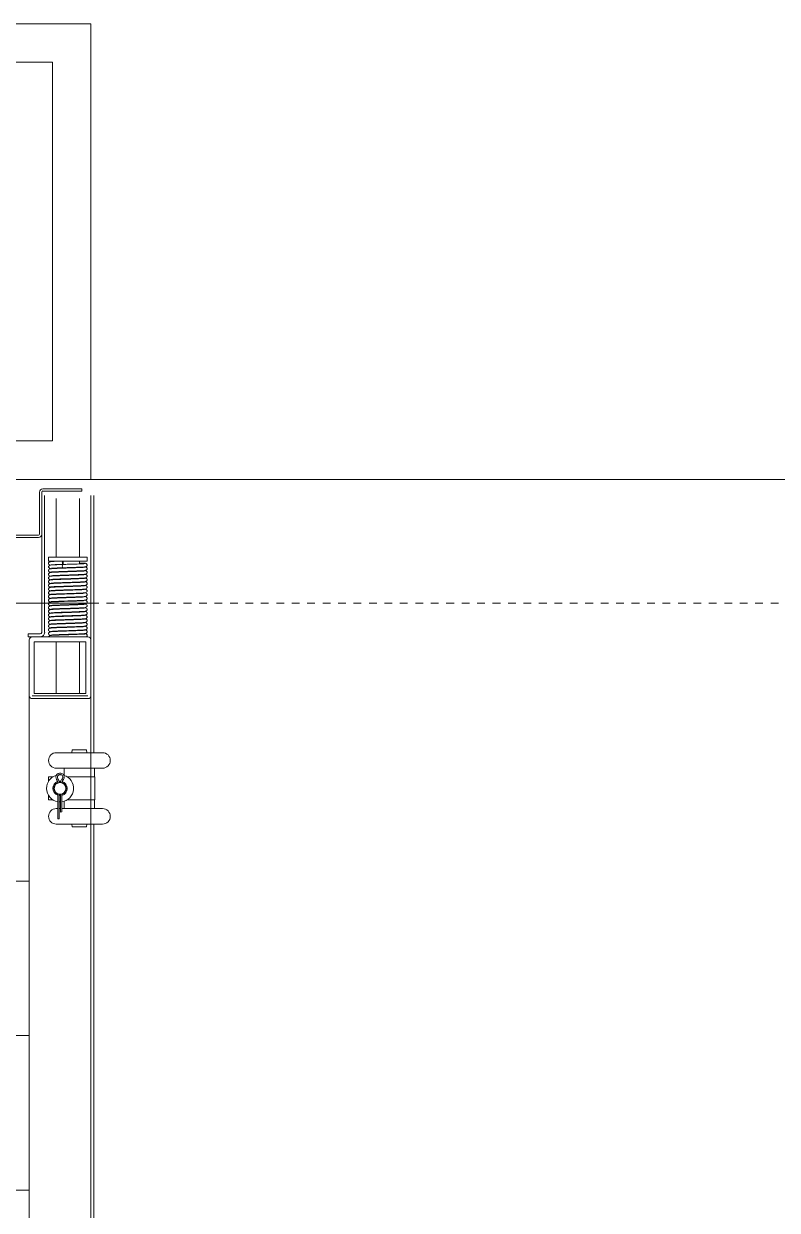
# Model space of a CAD drawing. Header units: inches. Extents: x -956 to 1409, y -1111 to 895.
# Drawn here: x -489.12 to -476.93, y -549.45 to -530.24 of the extents above; entities that cross this region are included whole.
import ezdxf

# ---------------------------------------------------------------- set-up
doc = ezdxf.new("R2010")
doc.units = ezdxf.units.IN
doc.header["$MEASUREMENT"] = 0
doc.linetypes.add('Dash', pattern=[0.25, 0.125, -0.125])
doc.linetypes.add('Dash_2_', pattern=[0.25, 0.125, -0.125])
for name, color, linetype, lineweight in [('A-DETL-GENF', 92, 'Continuous', 13), ('A-DOOR', 31, 'Continuous', 13), ('A-DOOR-HDLN', 31, 'Dash_2_', 13), ('A-FLOR', 192, 'Continuous', 13), ('G-IMPT', 8, 'Continuous', 9)]:
    doc.layers.add(name, color=color, linetype=linetype, lineweight=lineweight)

# ---------------------------------------------------------------- blocks, each defined once
blk = doc.blocks.new('Door-Accordion-Won-Door-FireGuard-Flat_20-60-90-180 - Door-Accordion-Won-Door-FireGuard-Flat_180-3244034-8TH FLOOR TELECOM UNDERFLOOR ROUTING PLAN')
at = {"layer": 'A-DETL-GENF', "color": 53, "lineweight": 9}
for p, q in [((-58.316, 16.375), (-32.941, 16.375)), ((-32.941, 16.375), (-32.941, 9)), ((-33.566, 15.75), (-57.691, 15.75)), ((-33.566, 9.625), (-33.566, 15.75)), ((-51.566, 9.625), (-33.566, 9.625)), ((-32.941, 9), (-50.941, 9))]:
    blk.add_line(p, q, dxfattribs=at)
at = {"layer": 'A-DOOR', "color": 253}
for p, q in [((-32.941, 16.375), (-37.447, 16.375)), ((-32.941, 9), (-32.941, 16.375)), ((-53.441, 9), (-32.941, 9)), ((-32.941, 7), (-53.441, 7)), ((-32.941, -7), (-32.941, 7))]:
    blk.add_line(p, q, dxfattribs=at)
at = {"layer": 'A-DOOR-HDLN', "color": 161, "linetype": 'Dash'}
blk.add_line((-32.941, 7), (91.059, 7), dxfattribs=at)
at = {"layer": 'G-IMPT', "color": 53}
for p, q in [((-33.774, 8.795), (-33.774, 8.116)), ((-33.738, 8.795), (-33.738, 8.116)), ((-33.738, 6.524), (-33.738, 8.741)), ((-33.691, 6.524), (-33.691, 8.741)), ((-33.503, 8.692), (-33.503, 7.742)), ((-33.128, 7.742), (-33.128, 8.692)), ((-32.941, 8.741), (-32.941, 4.577)), ((-32.893, 8.741), (-32.893, 4.577)), ((-33.792, 8.098), (-36.881, 8.098)), ((-33.792, 8.062), (-36.881, 8.062)), ((-33.594, 7.612), (-33.604, 7.61)), ((-33.503, 7.679), (-33.503, 7.675)), ((-33.503, 7.621), (-33.503, 7.62)), ((-33.503, 7.566), (-33.503, 7.56)), ((-33.503, 7.506), (-33.503, 7.5)), ((-33.128, 7.633), (-33.128, 7.679)), ((-33.128, 7.574), (-33.128, 7.579)), ((-33.128, 7.514), (-33.128, 7.52)), ((-33.02, 7.519), (-33.027, 7.521)), ((-33.021, 7.58), (-33.023, 7.581)), ((-33.503, 7.446), (-33.503, 7.44)), ((-33.503, 7.386), (-33.503, 7.38)), ((-33.503, 7.326), (-33.503, 7.32)), ((-33.128, 7.454), (-33.128, 7.46)), ((-33.128, 7.394), (-33.128, 7.4)), ((-33.128, 7.334), (-33.128, 7.34)), ((-33.019, 7.459), (-33.027, 7.461)), ((-33.615, 7.262), (-33.603, 7.258)), ((-33.503, 7.266), (-33.503, 7.26)), ((-33.503, 7.206), (-33.503, 7.2)), ((-33.503, 7.146), (-33.503, 7.14)), ((-33.128, 7.274), (-33.128, 7.28)), ((-33.128, 7.214), (-33.128, 7.22)), ((-33.128, 7.154), (-33.128, 7.16)), ((-33.61, 6.959), (-33.605, 6.958)), ((-33.595, 6.956), (-33.587, 6.955)), ((-33.503, 7.086), (-33.503, 7.08)), ((-33.503, 7.026), (-33.503, 7.02)), ((-33.503, 6.966), (-33.503, 6.96)), ((-33.128, 7.094), (-33.128, 7.1)), ((-33.128, 7.034), (-33.128, 7.04)), ((-33.128, 6.974), (-33.128, 6.98)), ((-33.128, 6.914), (-33.128, 6.92)), ((-33.609, 6.899), (-33.587, 6.895)), ((-33.608, 6.838), (-33.585, 6.835)), ((-33.608, 6.778), (-33.584, 6.775)), ((-33.503, 6.906), (-33.503, 6.9)), ((-33.503, 6.846), (-33.503, 6.84)), ((-33.503, 6.786), (-33.503, 6.78)), ((-33.503, 6.726), (-33.503, 6.72)), ((-33.128, 6.854), (-33.128, 6.86)), ((-33.128, 6.794), (-33.128, 6.8)), ((-33.128, 6.734), (-33.128, 6.74)), ((-33.503, 6.666), (-33.503, 6.66)), ((-33.503, 6.606), (-33.503, 6.6)), ((-33.503, 6.546), (-33.503, 6.54)), ((-33.128, 6.674), (-33.128, 6.68)), ((-33.128, 6.614), (-33.128, 6.62)), ((-33.128, 6.554), (-33.128, 6.56)), ((-33.023, 6.681), (-33.048, 6.685)), ((-33.023, 6.621), (-33.046, 6.625)), ((-33.022, 6.561), (-33.044, 6.565)), ((-33.029, 6.628), (-33.018, 6.631)), ((-33.029, 6.568), (-33.019, 6.571)), ((-33.955, 6.5), (-33.955, 6.452)), ((-33.955, 6.5), (-33.762, 6.5)), ((-33.955, 6.452), (-33.762, 6.452)), ((-32.991, 6.452), (-33.891, 6.452)), ((-33.503, 6.486), (-33.503, 6.48)), ((-33.503, 6.369), (-33.503, 5.535)), ((-33.128, 6.494), (-33.128, 6.5)), ((-33.128, 5.535), (-33.128, 6.369)), ((-33.021, 6.5), (-33.045, 6.505)), ((-33.891, 5.5), (-32.991, 5.5)), ((-33.891, 5.452), (-32.991, 5.452)), ((-33.503, 4.577), (-32.753, 4.577)), ((-33.503, 4.327), (-32.753, 4.327)), ((-33.373, 4.327), (-33.373, 4.208)), ((-33.479, 4.099), (-33.479, 4.085)), ((-33.432, 4.117), (-33.458, 4.116)), ((-33.412, 4.089), (-33.412, 4.094)), ((-32.878, 4.187), (-32.878, 3.812)), ((-33.456, 3.884), (-33.436, 3.883)), ((-33.479, 3.672), (-33.503, 3.672)), ((-33.436, 3.672), (-33.456, 3.672)), ((-32.753, 3.672), (-33.412, 3.672)), ((-33.373, 3.792), (-33.373, 3.672)), ((-32.753, 3.422), (-33.503, 3.422)), ((-32.941, 3.422), (-32.941, -3.423)), ((-32.893, 3.422), (-32.893, -3.423)), ((-34.191, 0), (-33.941, 0))]:
    blk.add_line(p, q, dxfattribs=at)
at = {"layer": 'G-IMPT', "color": 53, "flags": 128}
for points in [[(-33.72, 8.848), (-33.087, 8.848), (-33.087, 8.812), (-33.72, 8.812)], [(-33.405, 7.597), (-33.404, 7.587), (-33.402, 7.578), (-33.4, 7.572), (-33.397, 7.57), (-33.397, 7.57)], [(-33.049, 7.038), (-33.053, 7.038), (-33.064, 7.037), (-33.095, 7.035), (-33.175, 7.032), (-33.271, 7.028), (-33.374, 7.025), (-33.467, 7.021), (-33.547, 7.018), (-33.588, 7.015), (-33.611, 7.01)], [(-33.941, 6.402), (-33.941, 5.502), (-33.941, -5.5), (-33.941, -5.502), (-33.941, -6.402)], [(-33.591, 6.475), (-33.601, 6.478), (-33.584, 6.476)], [(-32.941, 5.5), (-32.941, 5.502), (-32.941, 6.402)], [(-33.006, 4.577), (-33.013, 4.625), (-33.244, 4.625), (-33.251, 4.577)], [(-33.327, 4.187), (-32.883, 4.187), (-32.883, 4.327)], [(-33.628, 4.113), (-33.628, 4.187), (-33.554, 4.187)], [(-33.415, 4.218), (-33.441, 4.219), (-33.466, 4.218)], [(-33.435, 4.1), (-33.441, 4.1), (-33.456, 4.099), (-33.456, 4.093)], [(-33.554, 3.812), (-33.628, 3.812), (-33.628, 3.887)], [(-33.479, 3.915), (-33.479, 3.505), (-33.456, 3.505), (-33.456, 3.907)], [(-33.436, 3.9), (-33.441, 3.899), (-33.456, 3.901)], [(-33.436, 3.906), (-33.436, 3.615), (-33.412, 3.62), (-33.412, 3.911)], [(-33.456, 3.782), (-33.441, 3.781), (-33.436, 3.781)], [(-32.883, 3.672), (-32.883, 3.812), (-33.327, 3.812)], [(-33.251, 3.422), (-33.244, 3.375), (-33.013, 3.375), (-33.006, 3.422)], [(-33.941, 2.5), (-34.191, 2.5), (-34.191, -2.5), (-33.941, -2.5)]]:
    blk.add_lwpolyline(points, dxfattribs=at)
for points in [[(-33.628, 7.742), (-33.003, 7.742), (-33.003, 7.679), (-33.628, 7.679)], [(-33.858, 5.535), (-33.024, 5.535), (-33.024, 6.369), (-33.858, 6.369)]]:
    blk.add_lwpolyline(points, close=True, dxfattribs=at)
at = {"layer": 'G-IMPT', "color": 53}
blk.add_circle((-33.441, 4), 0.0938, dxfattribs=at)
for centre, radius, start, end in [((-33.72, 8.795), 0.0539, 90, 180), ((-33.72, 8.795), 0.0179, 90, 180), ((-33.792, 8.116), 0.0179, 270, 0), ((-33.792, 8.116), 0.0539, 270, 360), ((-33.375, 7.603), 0.0306, 137.0338, 191.6016), ((-33.891, 6.402), 0.05, 90, 180), ((-33.762, 6.524), 0.0239, 270, 0), ((-33.762, 6.524), 0.0717, 270, 0), ((-32.991, 6.402), 0.05, 360, 90), ((-33.891, 5.502), 0.05, 180, 270), ((-32.991, 5.502), 0.05, 270, 0), ((-33.503, 4.452), 0.125, 90, 270), ((-32.753, 4.452), 0.125, 270, 90), ((-33.441, 4.182), 0.067, 326.2236, 196.4945), ((-33.441, 4.182), 0.0435, 326.2236, 196.4945), ((-33.441, 4), 0.219, 106.5821, 180), ((-33.441, 4), 0.117, 109.8881, 180), ((-33.441, 4), 0.1, 112.5249, 180), ((-33.376, 4.201), 0.134, 196.4945, 213.8886), ((-33.529, 4.099), 0.05, 360, 33.8886), ((-33.376, 4.201), 0.11, 196.4945, 213.8886), ((-33.529, 4.099), 0.0735, 0, 33.8886), ((-33.362, 4.094), 0.0735, 136.8278, 180), ((-33.496, 4.22), 0.111, 316.8278, 326.2236), ((-33.441, 4), 0.219, 277.4775, 73.879), ((-33.362, 4.094), 0.05, 136.8278, 180), ((-33.441, 4), 0.117, 284.0985, 74.0273), ((-33.441, 4), 0.101, 286.4741, 73.4814), ((-33.496, 4.22), 0.134, 316.8278, 326.2236), ((-33.441, 4), 0.219, 180, 259.8748), ((-33.441, 4), 0.117, 180, 250.7883), ((-33.441, 4), 0.101, 180, 247.4751), ((-33.503, 3.547), 0.125, 90, 270), ((-32.753, 3.547), 0.125, 270, 90)]:
    blk.add_arc(centre, radius, start, end, dxfattribs=at)
for points, knots in [([(-33.597, 7.669), (-33.601, 7.669), (-33.608, 7.668), (-33.616, 7.663), (-33.621, 7.658), (-33.625, 7.652), (-33.628, 7.645), (-33.628, 7.639), (-33.627, 7.632), (-33.625, 7.627), (-33.622, 7.623), (-33.618, 7.62), (-33.613, 7.617), (-33.607, 7.614), (-33.603, 7.614), (-33.601, 7.614)], [0, 0, 0, 0, 0.1164002, 0.2187452, 0.3066872, 0.3816852, 0.4998927, 0.5880878, 0.6717955, 0.7166703, 0.7650489, 0.8176953, 0.8748087, 0.9359358, 1, 1, 1, 1]), ([(-33.597, 7.669), (-33.601, 7.669), (-33.608, 7.668), (-33.616, 7.663), (-33.621, 7.658), (-33.625, 7.652), (-33.628, 7.645), (-33.628, 7.639), (-33.627, 7.632), (-33.625, 7.627), (-33.622, 7.623), (-33.618, 7.62), (-33.613, 7.617), (-33.607, 7.614), (-33.603, 7.614), (-33.601, 7.614)], [0, 0, 0, 0, 0.116455, 0.218869, 0.30689, 0.381969, 0.500307, 0.588543, 0.672164, 0.716969, 0.765272, 0.817845, 0.874894, 0.935969, 1, 1, 1, 1]), ([(-33.397, 7.624), (-33.42, 7.623), (-33.464, 7.622), (-33.516, 7.619), (-33.553, 7.617), (-33.582, 7.615), (-33.607, 7.614), (-33.624, 7.599), (-33.628, 7.592), (-33.628, 7.578), (-33.624, 7.571), (-33.612, 7.56), (-33.595, 7.555), (-33.584, 7.555), (-33.578, 7.554)], [0, 0, 0, 0, 0.143842, 0.271962, 0.380745, 0.469408, 0.61769, 0.686397, 0.730068, 0.749649, 0.792389, 0.861039, 0.935005, 1, 1, 1, 1]), ([(-33.396, 7.564), (-33.419, 7.563), (-33.478, 7.561), (-33.554, 7.556), (-33.595, 7.559), (-33.624, 7.542), (-33.628, 7.531), (-33.628, 7.525), (-33.628, 7.518), (-33.625, 7.511), (-33.616, 7.502), (-33.602, 7.496), (-33.587, 7.495), (-33.581, 7.495)], [0, 0, 0, 0, 0.146463, 0.361497, 0.596506, 0.706957, 0.742408, 0.747791, 0.761106, 0.790055, 0.833743, 0.934757, 1, 1, 1, 1]), ([(-33.039, 7.52), (-33.042, 7.519), (-33.047, 7.518), (-33.094, 7.515), (-33.168, 7.512), (-33.268, 7.508), (-33.373, 7.505), (-33.473, 7.502), (-33.557, 7.496), (-33.596, 7.498), (-33.624, 7.482), (-33.628, 7.47), (-33.628, 7.463), (-33.627, 7.457), (-33.625, 7.451), (-33.614, 7.437), (-33.605, 7.437), (-33.588, 7.435), (-33.584, 7.435)], [0, 0, 0, 0, 0.096557, 0.175385, 0.280263, 0.38024, 0.482654, 0.583753, 0.690795, 0.807299, 0.860283, 0.878401, 0.8815, 0.890571, 0.898285, 0.907317, 0.977487, 1, 1, 1, 1]), ([(-33.609, 7.616), (-33.609, 7.615), (-33.61, 7.614), (-33.6, 7.613), (-33.596, 7.612)], [0, 0, 0, 0, 0.638201, 1, 1, 1, 1]), ([(-33.397, 7.679), (-33.423, 7.678), (-33.476, 7.676), (-33.54, 7.674), (-33.586, 7.671), (-33.598, 7.669), (-33.603, 7.668)], [0, 0, 0, 0, 0.247895, 0.500155, 0.747504, 1, 1, 1, 1]), ([(-33.503, 7.675), (-33.515, 7.675), (-33.548, 7.673), (-33.586, 7.671), (-33.597, 7.669), (-33.603, 7.668)], [0, 0, 0, 0, 0.210128, 0.600999, 1, 1, 1, 1]), ([(-33.596, 7.615), (-33.591, 7.616), (-33.581, 7.617), (-33.536, 7.62), (-33.475, 7.622), (-33.423, 7.624), (-33.397, 7.625)], [0, 0, 0, 0, 0.250279, 0.496892, 0.749892, 1, 1, 1, 1]), ([(-33.582, 7.502), (-33.581, 7.502), (-33.58, 7.501), (-33.565, 7.503), (-33.532, 7.504), (-33.464, 7.508), (-33.365, 7.511), (-33.261, 7.515), (-33.162, 7.518), (-33.089, 7.521), (-33.036, 7.525), (-33.027, 7.528), (-33.022, 7.529)], [0, 0, 0, 0, 0.031481, 0.067953, 0.13821, 0.268356, 0.392166, 0.518385, 0.641525, 0.772697, 0.872362, 1, 1, 1, 1]), ([(-33.581, 7.563), (-33.581, 7.562), (-33.582, 7.561), (-33.563, 7.564), (-33.524, 7.565), (-33.462, 7.568), (-33.419, 7.569), (-33.397, 7.57)], [0, 0, 0, 0, 0.045421, 0.177123, 0.523114, 0.747844, 1, 1, 1, 1]), ([(-33.389, 7.648), (-33.389, 7.649), (-33.389, 7.652), (-33.389, 7.656), (-33.39, 7.661), (-33.39, 7.666), (-33.391, 7.671), (-33.393, 7.675), (-33.395, 7.678), (-33.397, 7.679), (-33.399, 7.678), (-33.401, 7.675), (-33.402, 7.671), (-33.403, 7.666), (-33.404, 7.661), (-33.404, 7.656), (-33.404, 7.653), (-33.405, 7.652)], [0.4768434, 0.4768434, 0.4768434, 0.4768434, 0.5, 0.5231566, 0.5518119, 0.5875111, 0.6199522, 0.6578754, 0.7014321, 0.75, 0.7985679, 0.8421246, 0.8800478, 0.9124889, 0.9481881, 0.9768434, 1, 1, 1, 1]), ([(-33.405, 7.652), (-33.404, 7.651), (-33.404, 7.648), (-33.404, 7.643), (-33.403, 7.638), (-33.402, 7.633), (-33.401, 7.629), (-33.399, 7.626), (-33.397, 7.625), (-33.395, 7.626), (-33.393, 7.629), (-33.391, 7.633), (-33.39, 7.638), (-33.39, 7.643), (-33.389, 7.646), (-33.389, 7.648)], [0, 0, 0, 0, 0.0231566, 0.0518119, 0.0875111, 0.1199522, 0.1578754, 0.2014321, 0.25, 0.2985679, 0.3421246, 0.3800478, 0.4124889, 0.4481881, 0.4768434, 0.4768434, 0.4768434, 0.4768434]), ([(-33.042, 7.638), (-33.041, 7.638), (-33.04, 7.637), (-33.055, 7.636), (-33.087, 7.634), (-33.133, 7.632), (-33.192, 7.63), (-33.258, 7.628), (-33.328, 7.626), (-33.374, 7.625), (-33.397, 7.624)], [0, 0, 0, 0, 0.064352, 0.194167, 0.327334, 0.462101, 0.594555, 0.729059, 0.865625, 1, 1, 1, 1]), ([(-33.397, 7.57), (-33.374, 7.571), (-33.328, 7.572), (-33.257, 7.574), (-33.19, 7.577), (-33.129, 7.579), (-33.079, 7.581), (-33.043, 7.584), (-33.022, 7.586), (-33.022, 7.588), (-33.022, 7.588)], [0, 0, 0, 0, 0.12642, 0.2554278, 0.3832637, 0.5101626, 0.6405553, 0.770892, 0.8996056, 1, 1, 1, 1]), ([(-33.04, 7.58), (-33.042, 7.579), (-33.047, 7.578), (-33.092, 7.575), (-33.165, 7.572), (-33.264, 7.569), (-33.346, 7.566), (-33.387, 7.564), (-33.396, 7.564)], [0, 0, 0, 0, 0.182723, 0.338024, 0.545183, 0.742281, 0.944538, 1, 1, 1, 1]), ([(-33.028, 7.641), (-33.033, 7.642), (-33.042, 7.643), (-33.075, 7.645), (-33.11, 7.647), (-33.128, 7.648)], [0, 0, 0, 0, 0.3527388, 0.6655778, 1, 1, 1, 1]), ([(-33.033, 7.523), (-33.034, 7.523), (-33.036, 7.524), (-33.044, 7.525), (-33.045, 7.525)], [0, 0, 0, 0, 0.8669458, 1, 1, 1, 1]), ([(-33.021, 7.58), (-33.022, 7.581), (-33.025, 7.583), (-33.038, 7.584), (-33.041, 7.584)], [0, 0, 0, 0, 0.778694, 1, 1, 1, 1]), ([(-33.03, 7.586), (-33.027, 7.587), (-33.021, 7.587), (-33.013, 7.592), (-33.008, 7.597), (-33.006, 7.602), (-33.004, 7.607), (-33.003, 7.612), (-33.004, 7.617), (-33.006, 7.624), (-33.011, 7.632), (-33.02, 7.64), (-33.029, 7.641), (-33.034, 7.642)], [0, 0, 0, 0, 0.100252, 0.185109, 0.254784, 0.31171, 0.359042, 0.39992, 0.475989, 0.571409, 0.691809, 0.83665, 1, 1, 1, 1]), ([(-33.03, 7.586), (-33.027, 7.587), (-33.021, 7.587), (-33.013, 7.592), (-33.008, 7.597), (-33.006, 7.602), (-33.004, 7.607), (-33.003, 7.612), (-33.004, 7.617), (-33.006, 7.624), (-33.011, 7.632), (-33.02, 7.64), (-33.029, 7.641), (-33.034, 7.642)], [0, 0, 0, 0, 0.100154, 0.184919, 0.254505, 0.311346, 0.358596, 0.399405, 0.475399, 0.570843, 0.691356, 0.836387, 1, 1, 1, 1]), ([(-33.031, 7.527), (-33.027, 7.527), (-33.021, 7.528), (-33.013, 7.533), (-33.009, 7.538), (-33.005, 7.544), (-33.003, 7.551), (-33.003, 7.558), (-33.005, 7.565), (-33.009, 7.573), (-33.017, 7.579), (-33.024, 7.582), (-33.029, 7.582), (-33.031, 7.582)], [0, 0, 0, 0, 0.109186, 0.203435, 0.282793, 0.349428, 0.454584, 0.539336, 0.631253, 0.738294, 0.862429, 0.930234, 1, 1, 1, 1]), ([(-33.031, 7.467), (-33.028, 7.467), (-33.021, 7.468), (-33.014, 7.473), (-33.009, 7.478), (-33.005, 7.484), (-33.003, 7.491), (-33.003, 7.498), (-33.005, 7.505), (-33.009, 7.513), (-33.017, 7.519), (-33.024, 7.522), (-33.028, 7.522), (-33.031, 7.522)], [0, 0, 0, 0, 0.109808, 0.204806, 0.285011, 0.352533, 0.459279, 0.544812, 0.636295, 0.742038, 0.864396, 0.93123, 1, 1, 1, 1]), ([(-33.038, 7.46), (-33.041, 7.46), (-33.048, 7.458), (-33.088, 7.455), (-33.132, 7.453), (-33.189, 7.451), (-33.271, 7.448), (-33.377, 7.445), (-33.476, 7.441), (-33.544, 7.438), (-33.582, 7.435), (-33.605, 7.434), (-33.624, 7.422), (-33.628, 7.409), (-33.628, 7.401), (-33.626, 7.394), (-33.623, 7.389), (-33.616, 7.381), (-33.607, 7.378), (-33.597, 7.376), (-33.587, 7.375), (-33.583, 7.375)], [0, 0, 0, 0, 0.098762, 0.177552, 0.234457, 0.282619, 0.382506, 0.484633, 0.585599, 0.692381, 0.750275, 0.808282, 0.859127, 0.877427, 0.884146, 0.891626, 0.900364, 0.910017, 0.9429, 0.979357, 1, 1, 1, 1]), ([(-33.037, 7.4), (-33.042, 7.399), (-33.05, 7.398), (-33.095, 7.395), (-33.142, 7.393), (-33.205, 7.391), (-33.294, 7.387), (-33.406, 7.384), (-33.508, 7.38), (-33.571, 7.376), (-33.6, 7.375), (-33.622, 7.365), (-33.628, 7.351), (-33.628, 7.343), (-33.627, 7.335), (-33.623, 7.329), (-33.616, 7.321), (-33.604, 7.317), (-33.592, 7.316), (-33.582, 7.315)], [0, 0, 0, 0, 0.104648, 0.186655, 0.244391, 0.295681, 0.403224, 0.51119, 0.619844, 0.737411, 0.799921, 0.853699, 0.874731, 0.882907, 0.891483, 0.901439, 0.912205, 0.934892, 1, 1, 1, 1]), ([(-33.599, 7.313), (-33.603, 7.312), (-33.609, 7.312), (-33.617, 7.307), (-33.622, 7.302), (-33.626, 7.295), (-33.628, 7.288), (-33.628, 7.282), (-33.627, 7.275), (-33.623, 7.268), (-33.618, 7.263), (-33.613, 7.26), (-33.607, 7.258), (-33.603, 7.257), (-33.601, 7.257)], [0, 0, 0, 0, 0.108826, 0.203879, 0.285133, 0.354491, 0.466208, 0.556387, 0.64899, 0.752476, 0.809788, 0.870682, 0.934497, 1, 1, 1, 1]), ([(-33.037, 7.34), (-33.041, 7.34), (-33.047, 7.338), (-33.087, 7.335), (-33.148, 7.333), (-33.23, 7.33), (-33.316, 7.327), (-33.402, 7.324), (-33.485, 7.321), (-33.547, 7.318), (-33.593, 7.315), (-33.602, 7.313), (-33.607, 7.311)], [0, 0, 0, 0, 0.100048, 0.183457, 0.297906, 0.394634, 0.49646, 0.59685, 0.694983, 0.810863, 0.894542, 1, 1, 1, 1]), ([(-33.594, 7.259), (-33.59, 7.26), (-33.582, 7.262), (-33.532, 7.265), (-33.458, 7.268), (-33.358, 7.271), (-33.255, 7.275), (-33.157, 7.278), (-33.074, 7.283), (-33.039, 7.282), (-33.012, 7.293), (-33.005, 7.304), (-33.003, 7.312), (-33.003, 7.318), (-33.005, 7.324), (-33.008, 7.33), (-33.012, 7.336), (-33.019, 7.34), (-33.025, 7.342), (-33.029, 7.342), (-33.031, 7.342)], [0, 0, 0, 0, 0.107698, 0.191254, 0.305255, 0.4115, 0.521427, 0.629754, 0.743047, 0.867581, 0.920359, 0.932489, 0.946608, 0.954186, 0.963921, 0.970297, 0.978182, 0.987993, 0.993732, 1, 1, 1, 1]), ([(-33.583, 7.382), (-33.582, 7.382), (-33.582, 7.381), (-33.568, 7.383), (-33.537, 7.384), (-33.47, 7.388), (-33.372, 7.391), (-33.268, 7.394), (-33.168, 7.398), (-33.093, 7.401), (-33.039, 7.405), (-33.029, 7.407), (-33.023, 7.408)], [0, 0, 0, 0, 0.027014, 0.063637, 0.134082, 0.264837, 0.38948, 0.516244, 0.640334, 0.771925, 0.87221, 1, 1, 1, 1]), ([(-33.583, 7.322), (-33.583, 7.322), (-33.582, 7.321), (-33.569, 7.323), (-33.539, 7.324), (-33.473, 7.327), (-33.376, 7.331), (-33.272, 7.334), (-33.171, 7.338), (-33.096, 7.341), (-33.041, 7.344), (-33.03, 7.347), (-33.024, 7.348)], [0, 0, 0, 0, 0.0248676, 0.0615501, 0.1320966, 0.2631197, 0.3881781, 0.5151787, 0.6397421, 0.7715121, 0.8720959, 1, 1, 1, 1]), ([(-33.582, 7.442), (-33.582, 7.442), (-33.581, 7.441), (-33.567, 7.443), (-33.535, 7.444), (-33.467, 7.448), (-33.369, 7.451), (-33.264, 7.454), (-33.165, 7.458), (-33.091, 7.461), (-33.037, 7.465), (-33.028, 7.467), (-33.022, 7.469)], [0, 0, 0, 0, 0.029218, 0.06577, 0.136119, 0.266583, 0.39081, 0.517313, 0.640929, 0.772322, 0.8723, 1, 1, 1, 1]), ([(-33.05, 7.285), (-33.043, 7.285), (-33.028, 7.286), (-33.012, 7.293), (-33.005, 7.304), (-33.003, 7.31), (-33.003, 7.313), (-33.003, 7.313)], [0, 0, 0, 0, 0.3866631, 0.7968347, 0.8908322, 0.9999206, 1, 1, 1, 1]), ([(-33.016, 7.337), (-33.018, 7.339), (-33.021, 7.342), (-33.043, 7.344), (-33.047, 7.345)], [0, 0, 0, 0, 0.824486, 1, 1, 1, 1]), ([(-33.018, 7.398), (-33.02, 7.4), (-33.022, 7.403), (-33.043, 7.404), (-33.046, 7.405)], [0, 0, 0, 0, 0.86382, 1, 1, 1, 1]), ([(-33.032, 7.462), (-33.033, 7.463), (-33.035, 7.464), (-33.043, 7.465), (-33.045, 7.465)], [0, 0, 0, 0, 0.775834, 1, 1, 1, 1]), ([(-33.032, 7.347), (-33.028, 7.347), (-33.022, 7.348), (-33.014, 7.353), (-33.009, 7.358), (-33.005, 7.364), (-33.003, 7.371), (-33.003, 7.377), (-33.005, 7.385), (-33.008, 7.391), (-33.013, 7.396), (-33.018, 7.399), (-33.024, 7.402), (-33.028, 7.402), (-33.03, 7.402)], [0, 0, 0, 0, 0.109944, 0.205598, 0.286936, 0.355931, 0.465962, 0.553926, 0.645366, 0.748999, 0.806841, 0.868525, 0.933341, 1, 1, 1, 1]), ([(-33.031, 7.407), (-33.028, 7.407), (-33.021, 7.408), (-33.014, 7.413), (-33.009, 7.418), (-33.005, 7.424), (-33.003, 7.431), (-33.003, 7.437), (-33.005, 7.445), (-33.008, 7.451), (-33.013, 7.456), (-33.018, 7.459), (-33.024, 7.462), (-33.028, 7.462), (-33.03, 7.462)], [0, 0, 0, 0, 0.110092, 0.205581, 0.286458, 0.354764, 0.463087, 0.549586, 0.640787, 0.74529, 0.803877, 0.866456, 0.932275, 1, 1, 1, 1]), ([(-33.6, 7.253), (-33.603, 7.252), (-33.61, 7.252), (-33.617, 7.247), (-33.622, 7.242), (-33.626, 7.235), (-33.628, 7.228), (-33.628, 7.222), (-33.627, 7.215), (-33.623, 7.208), (-33.618, 7.203), (-33.613, 7.2), (-33.607, 7.198), (-33.603, 7.197), (-33.601, 7.197)], [0, 0, 0, 0, 0.1100919, 0.2058504, 0.2872427, 0.3562418, 0.4661501, 0.5538881, 0.6451687, 0.7487601, 0.8066267, 0.8683617, 0.9332511, 1, 1, 1, 1]), ([(-33.628, 7.222), (-33.628, 7.222), (-33.628, 7.22), (-33.627, 7.215), (-33.623, 7.208), (-33.618, 7.203), (-33.613, 7.2), (-33.607, 7.198), (-33.603, 7.197), (-33.601, 7.197)], [0, 0, 0, 0, 0.000155, 0.204993, 0.437208, 0.566863, 0.705158, 0.850502, 1, 1, 1, 1]), ([(-33.6, 7.193), (-33.603, 7.192), (-33.61, 7.191), (-33.618, 7.187), (-33.623, 7.181), (-33.626, 7.175), (-33.628, 7.168), (-33.628, 7.162), (-33.627, 7.155), (-33.623, 7.148), (-33.618, 7.143), (-33.613, 7.14), (-33.607, 7.138), (-33.603, 7.137), (-33.601, 7.137)], [0, 0, 0, 0, 0.11011, 0.205595, 0.286444, 0.3547, 0.462881, 0.549242, 0.640408, 0.744975, 0.803623, 0.866277, 0.932182, 1, 1, 1, 1]), ([(-33.628, 7.162), (-33.628, 7.162), (-33.628, 7.16), (-33.627, 7.155), (-33.623, 7.148), (-33.618, 7.143), (-33.613, 7.14), (-33.607, 7.138), (-33.603, 7.137), (-33.601, 7.137)], [0, 0, 0, 0, 0.0001413, 0.2025329, 0.4344857, 0.5645455, 0.7034813, 0.84962, 1, 1, 1, 1]), ([(-33.6, 7.133), (-33.604, 7.132), (-33.61, 7.131), (-33.618, 7.127), (-33.623, 7.121), (-33.626, 7.115), (-33.628, 7.108), (-33.628, 7.102), (-33.627, 7.095), (-33.622, 7.086), (-33.615, 7.081), (-33.607, 7.078), (-33.603, 7.077), (-33.601, 7.077)], [0, 0, 0, 0, 0.109768, 0.204713, 0.284852, 0.352297, 0.458885, 0.544315, 0.635812, 0.741665, 0.864194, 0.931126, 1, 1, 1, 1]), ([(-33.615, 7.262), (-33.613, 7.26), (-33.61, 7.257), (-33.588, 7.255), (-33.584, 7.255)], [0, 0, 0, 0, 0.8236139, 1, 1, 1, 1]), ([(-33.614, 7.201), (-33.611, 7.199), (-33.609, 7.197), (-33.588, 7.195), (-33.585, 7.195)], [0, 0, 0, 0, 0.861566, 1, 1, 1, 1]), ([(-33.612, 7.141), (-33.61, 7.139), (-33.608, 7.137), (-33.588, 7.135), (-33.586, 7.135)], [0, 0, 0, 0, 0.90051, 1, 1, 1, 1]), ([(-33.048, 7.218), (-33.049, 7.218), (-33.049, 7.218), (-33.063, 7.217), (-33.094, 7.215), (-33.161, 7.212), (-33.26, 7.209), (-33.364, 7.205), (-33.464, 7.202), (-33.538, 7.198), (-33.592, 7.195), (-33.603, 7.192), (-33.609, 7.191)], [0, 0, 0, 0, 0.025739, 0.062307, 0.13437, 0.264511, 0.389368, 0.51629, 0.639612, 0.772242, 0.870506, 1, 1, 1, 1]), ([(-33.049, 7.158), (-33.049, 7.158), (-33.05, 7.158), (-33.065, 7.157), (-33.097, 7.155), (-33.164, 7.152), (-33.263, 7.149), (-33.367, 7.145), (-33.467, 7.142), (-33.54, 7.138), (-33.594, 7.135), (-33.604, 7.132), (-33.609, 7.131)], [0, 0, 0, 0, 0.027835, 0.064449, 0.1364, 0.266082, 0.390721, 0.517225, 0.640278, 0.77255, 0.870585, 1, 1, 1, 1]), ([(-33.048, 7.278), (-33.048, 7.278), (-33.049, 7.279), (-33.062, 7.277), (-33.092, 7.275), (-33.158, 7.272), (-33.256, 7.269), (-33.36, 7.265), (-33.461, 7.262), (-33.536, 7.258), (-33.591, 7.255), (-33.602, 7.253), (-33.608, 7.251)], [0, 0, 0, 0, 0.023711, 0.060224, 0.132383, 0.26296, 0.388035, 0.515351, 0.638941, 0.771909, 0.87042, 1, 1, 1, 1]), ([(-33.594, 7.199), (-33.59, 7.2), (-33.583, 7.202), (-33.541, 7.204), (-33.497, 7.206), (-33.439, 7.209), (-33.357, 7.211), (-33.252, 7.215), (-33.153, 7.218), (-33.085, 7.221), (-33.048, 7.224), (-33.026, 7.226), (-33.007, 7.238), (-33.003, 7.251), (-33.003, 7.259), (-33.005, 7.266), (-33.009, 7.272), (-33.018, 7.28), (-33.026, 7.282), (-33.036, 7.284), (-33.047, 7.285), (-33.05, 7.285)], [0, 0, 0, 0, 0.099932, 0.177088, 0.233964, 0.282917, 0.381895, 0.484168, 0.584868, 0.69133, 0.750373, 0.806891, 0.855537, 0.873875, 0.881184, 0.889457, 0.898875, 0.908968, 0.941955, 0.978904, 1, 1, 1, 1]), ([(-33.593, 7.139), (-33.59, 7.14), (-33.584, 7.142), (-33.543, 7.144), (-33.5, 7.146), (-33.442, 7.148), (-33.36, 7.151), (-33.255, 7.155), (-33.156, 7.158), (-33.087, 7.161), (-33.05, 7.164), (-33.026, 7.166), (-33.007, 7.178), (-33.003, 7.19), (-33.003, 7.198), (-33.005, 7.205), (-33.008, 7.21), (-33.015, 7.219), (-33.024, 7.221), (-33.034, 7.224), (-33.043, 7.224), (-33.046, 7.225)], [0, 0, 0, 0, 0.100334, 0.177774, 0.23488, 0.28409, 0.383569, 0.486281, 0.587526, 0.694394, 0.753746, 0.811093, 0.861941, 0.880235, 0.886823, 0.89414, 0.902746, 0.91234, 0.945625, 0.983057, 1, 1, 1, 1]), ([(-33.592, 7.079), (-33.589, 7.08), (-33.584, 7.082), (-33.537, 7.084), (-33.464, 7.088), (-33.364, 7.091), (-33.259, 7.095), (-33.159, 7.098), (-33.075, 7.103), (-33.036, 7.101), (-33.007, 7.117), (-33.003, 7.129), (-33.003, 7.136), (-33.004, 7.142), (-33.006, 7.148), (-33.016, 7.162), (-33.027, 7.163), (-33.045, 7.164), (-33.05, 7.165)], [0, 0, 0, 0, 0.0966054, 0.1735508, 0.2787416, 0.3777227, 0.479827, 0.5806032, 0.6867899, 0.8033214, 0.8558388, 0.8737998, 0.8768195, 0.8855308, 0.8930234, 0.9019043, 0.972908, 1, 1, 1, 1]), ([(-33.628, 7.102), (-33.628, 7.102), (-33.628, 7.1), (-33.626, 7.094), (-33.622, 7.086), (-33.615, 7.081), (-33.607, 7.078), (-33.603, 7.077), (-33.601, 7.077)], [0, 0, 0, 0, 0.00018, 0.201067, 0.433314, 0.702094, 0.848917, 1, 1, 1, 1]), ([(-33.6, 7.072), (-33.604, 7.072), (-33.61, 7.071), (-33.618, 7.067), (-33.623, 7.061), (-33.626, 7.055), (-33.628, 7.048), (-33.628, 7.042), (-33.627, 7.034), (-33.622, 7.026), (-33.615, 7.021), (-33.607, 7.018), (-33.603, 7.017), (-33.601, 7.017)], [0, 0, 0, 0, 0.109116, 0.203287, 0.282559, 0.349104, 0.454095, 0.538761, 0.630716, 0.737887, 0.86221, 0.930121, 1, 1, 1, 1]), ([(-33.601, 7.012), (-33.604, 7.012), (-33.61, 7.011), (-33.618, 7.007), (-33.623, 7.001), (-33.626, 6.995), (-33.628, 6.988), (-33.628, 6.982), (-33.627, 6.974), (-33.622, 6.966), (-33.615, 6.96), (-33.607, 6.958), (-33.603, 6.957), (-33.6, 6.957)], [0, 0, 0, 0, 0.108287, 0.20156, 0.279897, 0.345524, 0.448992, 0.533068, 0.625592, 0.734121, 0.860233, 0.929115, 1, 1, 1, 1]), ([(-33.601, 6.952), (-33.604, 6.952), (-33.61, 6.951), (-33.618, 6.946), (-33.623, 6.941), (-33.627, 6.935), (-33.628, 6.928), (-33.628, 6.922), (-33.626, 6.914), (-33.622, 6.906), (-33.614, 6.9), (-33.607, 6.897), (-33.602, 6.897), (-33.6, 6.897)], [0, 0, 0, 0, 0.107287, 0.199553, 0.276905, 0.341615, 0.443674, 0.527354, 0.620548, 0.730445, 0.858303, 0.92813, 1, 1, 1, 1]), ([(-33.601, 6.952), (-33.604, 6.952), (-33.61, 6.951), (-33.618, 6.946), (-33.623, 6.941), (-33.627, 6.935), (-33.628, 6.928), (-33.628, 6.922), (-33.626, 6.914), (-33.622, 6.906), (-33.614, 6.9), (-33.607, 6.897), (-33.602, 6.897), (-33.6, 6.897)], [0, 0, 0, 0, 0.107384, 0.199744, 0.277185, 0.341975, 0.44415, 0.527853, 0.620982, 0.730759, 0.858467, 0.928213, 1, 1, 1, 1]), ([(-33.049, 6.917), (-33.049, 6.917), (-33.049, 6.919), (-33.068, 6.916), (-33.107, 6.915), (-33.177, 6.911), (-33.277, 6.908), (-33.381, 6.905), (-33.479, 6.901), (-33.55, 6.898), (-33.601, 6.894), (-33.608, 6.891), (-33.613, 6.889)], [0, 0, 0, 0, 0.027928, 0.093669, 0.161018, 0.285077, 0.406661, 0.529095, 0.648913, 0.777286, 0.872912, 1, 1, 1, 1]), ([(-33.051, 6.976), (-33.05, 6.977), (-33.049, 6.98), (-33.066, 6.976), (-33.105, 6.975), (-33.174, 6.971), (-33.274, 6.968), (-33.378, 6.965), (-33.476, 6.961), (-33.547, 6.958), (-33.599, 6.954), (-33.607, 6.951), (-33.612, 6.949)], [0, 0, 0, 0, 0.012432, 0.079094, 0.147524, 0.273808, 0.397274, 0.52188, 0.643609, 0.774161, 0.871225, 1, 1, 1, 1]), ([(-33.611, 7.08), (-33.609, 7.078), (-33.607, 7.076), (-33.588, 7.075), (-33.587, 7.075)], [0, 0, 0, 0, 0.941104, 1, 1, 1, 1]), ([(-33.611, 7.019), (-33.608, 7.018), (-33.606, 7.016), (-33.587, 7.015), (-33.587, 7.015)], [0, 0, 0, 0, 0.973597, 1, 1, 1, 1]), ([(-33.049, 7.098), (-33.05, 7.098), (-33.051, 7.098), (-33.066, 7.097), (-33.099, 7.095), (-33.167, 7.092), (-33.267, 7.088), (-33.371, 7.085), (-33.47, 7.082), (-33.543, 7.078), (-33.596, 7.075), (-33.605, 7.072), (-33.61, 7.07)], [0, 0, 0, 0, 0.030005, 0.066655, 0.138478, 0.26768, 0.392096, 0.518159, 0.640939, 0.772831, 0.870651, 1, 1, 1, 1]), ([(-33.591, 7.019), (-33.589, 7.02), (-33.585, 7.022), (-33.547, 7.024), (-33.505, 7.026), (-33.449, 7.028), (-33.367, 7.031), (-33.262, 7.035), (-33.162, 7.038), (-33.077, 7.043), (-33.036, 7.041), (-33.008, 7.058), (-33.004, 7.068), (-33.003, 7.074), (-33.003, 7.081), (-33.006, 7.087), (-33.014, 7.097), (-33.029, 7.104), (-33.044, 7.104), (-33.05, 7.104)], [0, 0, 0, 0, 0.092568, 0.169434, 0.22613, 0.275106, 0.374125, 0.476158, 0.577011, 0.683078, 0.800203, 0.854632, 0.87207, 0.874645, 0.880796, 0.894741, 0.916492, 0.967732, 1, 1, 1, 1]), ([(-33.59, 6.96), (-33.588, 6.96), (-33.585, 6.962), (-33.549, 6.964), (-33.507, 6.966), (-33.451, 6.968), (-33.37, 6.971), (-33.264, 6.975), (-33.163, 6.978), (-33.077, 6.983), (-33.037, 6.981), (-33.008, 6.997), (-33.004, 7.007), (-33.003, 7.011), (-33.003, 7.013), (-33.003, 7.015), (-33.003, 7.018), (-33.004, 7.022), (-33.008, 7.032), (-33.025, 7.044), (-33.042, 7.044), (-33.05, 7.044)], [0, 0, 0, 0, 0.088685, 0.165687, 0.222391, 0.271605, 0.371119, 0.473542, 0.574873, 0.681594, 0.798366, 0.849951, 0.867206, 0.872517, 0.874395, 0.875816, 0.877239, 0.884378, 0.901535, 0.953466, 1, 1, 1, 1]), ([(-33.589, 6.9), (-33.587, 6.901), (-33.585, 6.902), (-33.551, 6.904), (-33.51, 6.906), (-33.455, 6.908), (-33.374, 6.911), (-33.269, 6.914), (-33.168, 6.918), (-33.083, 6.922), (-33.042, 6.923), (-33.015, 6.932), (-33.007, 6.941), (-33.004, 6.948), (-33.003, 6.953), (-33.003, 6.956), (-33.004, 6.961), (-33.008, 6.972), (-33.025, 6.984), (-33.043, 6.984), (-33.051, 6.984)], [0, 0, 0, 0, 0.08365, 0.160295, 0.216813, 0.265758, 0.364786, 0.466559, 0.567505, 0.671872, 0.782954, 0.832967, 0.854597, 0.86893, 0.873448, 0.875528, 0.878193, 0.895745, 0.950431, 1, 1, 1, 1]), ([(-33.587, 6.841), (-33.586, 6.841), (-33.585, 6.842), (-33.553, 6.843), (-33.513, 6.845), (-33.458, 6.848), (-33.378, 6.851), (-33.273, 6.854), (-33.172, 6.858), (-33.086, 6.862), (-33.043, 6.863), (-33.02, 6.869), (-33.011, 6.875), (-33.006, 6.881), (-33.004, 6.886), (-33.003, 6.891), (-33.003, 6.895), (-33.003, 6.9), (-33.007, 6.912), (-33.024, 6.923), (-33.041, 6.924), (-33.048, 6.924)], [0, 0, 0, 0, 0.0792763, 0.1564184, 0.2132847, 0.262598, 0.3624318, 0.4648724, 0.566684, 0.671701, 0.7833396, 0.8322544, 0.8538259, 0.862874, 0.8706027, 0.8768963, 0.8797034, 0.8828075, 0.9009581, 0.9540381, 1, 1, 1, 1]), ([(-33.053, 6.985), (-33.044, 6.985), (-33.026, 6.986), (-33.008, 6.997), (-33.004, 7.007), (-33.003, 7.011), (-33.003, 7.013), (-33.003, 7.014), (-33.003, 7.015), (-33.003, 7.015)], [0, 0, 0, 0, 0.4013166, 0.80005, 0.9333435, 0.974404, 0.9889391, 0.9999498, 1, 1, 1, 1]), ([(-33.601, 6.892), (-33.604, 6.892), (-33.611, 6.891), (-33.618, 6.886), (-33.623, 6.881), (-33.627, 6.875), (-33.628, 6.868), (-33.628, 6.862), (-33.626, 6.854), (-33.622, 6.846), (-33.614, 6.84), (-33.607, 6.837), (-33.602, 6.837), (-33.6, 6.837)], [0, 0, 0, 0, 0.10608, 0.1972116, 0.2735331, 0.3373495, 0.4382043, 0.5217877, 0.6157946, 0.7270507, 0.8565399, 0.9272281, 1, 1, 1, 1]), ([(-33.628, 6.867), (-33.628, 6.865), (-33.628, 6.861), (-33.626, 6.854), (-33.622, 6.846), (-33.614, 6.84), (-33.607, 6.837), (-33.602, 6.837), (-33.6, 6.837)], [0, 0, 0, 0, 0.136819, 0.306525, 0.507329, 0.741049, 0.868644, 1, 1, 1, 1]), ([(-33.601, 6.832), (-33.604, 6.832), (-33.611, 6.831), (-33.618, 6.826), (-33.623, 6.821), (-33.627, 6.815), (-33.628, 6.808), (-33.628, 6.802), (-33.626, 6.794), (-33.622, 6.786), (-33.614, 6.78), (-33.606, 6.777), (-33.602, 6.777), (-33.6, 6.777)], [0, 0, 0, 0, 0.10453, 0.194327, 0.269564, 0.332564, 0.432666, 0.516759, 0.611873, 0.724451, 0.855265, 0.926586, 1, 1, 1, 1]), ([(-33.601, 6.772), (-33.603, 6.772), (-33.606, 6.772), (-33.613, 6.77), (-33.619, 6.766), (-33.624, 6.76), (-33.627, 6.754), (-33.628, 6.748), (-33.628, 6.742), (-33.626, 6.734), (-33.619, 6.723), (-33.603, 6.715), (-33.587, 6.715), (-33.579, 6.715)], [0, 0, 0, 0, 0.033517, 0.064201, 0.116667, 0.158824, 0.192921, 0.244976, 0.285493, 0.360989, 0.425852, 0.708063, 1, 1, 1, 1]), ([(-33.047, 6.738), (-33.047, 6.738), (-33.047, 6.738), (-33.075, 6.736), (-33.114, 6.734), (-33.168, 6.732), (-33.247, 6.729), (-33.352, 6.725), (-33.454, 6.722), (-33.54, 6.718), (-33.586, 6.716), (-33.606, 6.712), (-33.616, 6.708), (-33.622, 6.702), (-33.626, 6.696), (-33.628, 6.689), (-33.628, 6.681), (-33.624, 6.668), (-33.607, 6.656), (-33.591, 6.656), (-33.583, 6.656)], [0, 0, 0, 0, 0.068137, 0.146359, 0.203805, 0.252852, 0.35294, 0.456296, 0.557768, 0.664208, 0.774882, 0.823889, 0.84561, 0.85581, 0.86533, 0.873691, 0.881077, 0.899612, 0.948776, 1, 1, 1, 1]), ([(-33.047, 6.797), (-33.047, 6.798), (-33.048, 6.799), (-33.071, 6.796), (-33.112, 6.794), (-33.184, 6.791), (-33.284, 6.788), (-33.388, 6.784), (-33.485, 6.781), (-33.554, 6.778), (-33.605, 6.773), (-33.611, 6.769), (-33.615, 6.767)], [0, 0, 0, 0, 0.049409, 0.113872, 0.179672, 0.300483, 0.419418, 0.538646, 0.655794, 0.781023, 0.874831, 1, 1, 1, 1]), ([(-33.047, 6.857), (-33.048, 6.858), (-33.049, 6.859), (-33.069, 6.857), (-33.11, 6.854), (-33.18, 6.851), (-33.281, 6.848), (-33.385, 6.844), (-33.482, 6.841), (-33.552, 6.838), (-33.602, 6.834), (-33.61, 6.83), (-33.614, 6.828)], [0, 0, 0, 0, 0.0402, 0.105213, 0.171691, 0.293934, 0.414017, 0.534667, 0.652966, 0.779573, 0.874115, 1, 1, 1, 1]), ([(-33.586, 6.781), (-33.585, 6.781), (-33.585, 6.782), (-33.554, 6.783), (-33.516, 6.785), (-33.461, 6.788), (-33.381, 6.791), (-33.276, 6.794), (-33.175, 6.798), (-33.088, 6.801), (-33.044, 6.804), (-33.023, 6.808), (-33.014, 6.812), (-33.008, 6.819), (-33.005, 6.824), (-33.003, 6.831), (-33.003, 6.839), (-33.007, 6.852), (-33.024, 6.863), (-33.04, 6.863), (-33.048, 6.864)], [0, 0, 0, 0, 0.073995, 0.151327, 0.208315, 0.257802, 0.358064, 0.460768, 0.563062, 0.668315, 0.780264, 0.82861, 0.850162, 0.859888, 0.868692, 0.876228, 0.882997, 0.901435, 0.952662, 1, 1, 1, 1]), ([(-33.582, 6.723), (-33.58, 6.723), (-33.576, 6.722), (-33.549, 6.724), (-33.509, 6.726), (-33.448, 6.728), (-33.359, 6.731), (-33.246, 6.735), (-33.16, 6.738), (-33.102, 6.741), (-33.055, 6.744), (-33.032, 6.745), (-33.015, 6.751), (-33.008, 6.759), (-33.005, 6.765), (-33.003, 6.773), (-33.003, 6.781), (-33.009, 6.794), (-33.028, 6.803), (-33.041, 6.804), (-33.047, 6.805)], [0, 0, 0, 0, 0.0564059, 0.1224509, 0.183751, 0.2430498, 0.3549454, 0.4682246, 0.5798238, 0.6388052, 0.7012578, 0.8149339, 0.838489, 0.849666, 0.8600035, 0.8689077, 0.877396, 0.8992328, 0.955068, 1, 1, 1, 1]), ([(-33.024, 6.741), (-33.028, 6.743), (-33.031, 6.744), (-33.048, 6.745), (-33.049, 6.745)], [0, 0, 0, 0, 0.926706, 1, 1, 1, 1]), ([(-33.031, 6.687), (-33.027, 6.688), (-33.021, 6.688), (-33.013, 6.693), (-33.008, 6.698), (-33.005, 6.705), (-33.003, 6.712), (-33.003, 6.718), (-33.005, 6.725), (-33.01, 6.733), (-33.017, 6.739), (-33.025, 6.742), (-33.03, 6.743), (-33.032, 6.743)], [0, 0, 0, 0, 0.102427, 0.190607, 0.264756, 0.327185, 0.427568, 0.513381, 0.610131, 0.723851, 0.855212, 0.926598, 1, 1, 1, 1]), ([(-33.045, 6.679), (-33.046, 6.678), (-33.046, 6.678), (-33.077, 6.676), (-33.116, 6.674), (-33.171, 6.672), (-33.25, 6.669), (-33.355, 6.665), (-33.457, 6.662), (-33.543, 6.658), (-33.587, 6.656), (-33.609, 6.651), (-33.618, 6.647), (-33.624, 6.64), (-33.627, 6.635), (-33.628, 6.628), (-33.628, 6.62), (-33.624, 6.608), (-33.607, 6.596), (-33.591, 6.596), (-33.584, 6.596)], [0, 0, 0, 0, 0.074064, 0.152365, 0.209704, 0.258593, 0.358541, 0.461656, 0.562942, 0.669172, 0.77975, 0.829105, 0.850769, 0.8604, 0.869037, 0.876383, 0.882995, 0.901358, 0.952398, 1, 1, 1, 1]), ([(-33.044, 6.619), (-33.045, 6.619), (-33.046, 6.618), (-33.079, 6.616), (-33.119, 6.614), (-33.174, 6.612), (-33.254, 6.609), (-33.359, 6.605), (-33.46, 6.602), (-33.546, 6.598), (-33.588, 6.596), (-33.612, 6.59), (-33.621, 6.584), (-33.625, 6.578), (-33.627, 6.573), (-33.628, 6.568), (-33.628, 6.565), (-33.628, 6.559), (-33.624, 6.547), (-33.608, 6.537), (-33.593, 6.536), (-33.586, 6.536)], [0, 0, 0, 0, 0.079684, 0.15845, 0.215977, 0.264963, 0.365307, 0.468716, 0.570361, 0.676933, 0.788086, 0.838356, 0.86017, 0.869161, 0.876747, 0.882858, 0.885578, 0.888635, 0.906818, 0.959986, 1, 1, 1, 1]), ([(-33.042, 6.559), (-33.044, 6.559), (-33.046, 6.558), (-33.081, 6.556), (-33.121, 6.554), (-33.177, 6.552), (-33.257, 6.549), (-33.362, 6.545), (-33.463, 6.542), (-33.548, 6.537), (-33.589, 6.537), (-33.618, 6.527), (-33.625, 6.517), (-33.628, 6.511), (-33.628, 6.506), (-33.628, 6.503), (-33.628, 6.498), (-33.624, 6.488), (-33.607, 6.476), (-33.591, 6.476), (-33.584, 6.476)], [0, 0, 0, 0, 0.084125, 0.162677, 0.219904, 0.268575, 0.368487, 0.471322, 0.572485, 0.678502, 0.789539, 0.841149, 0.863056, 0.877102, 0.881332, 0.883302, 0.885896, 0.903459, 0.95828, 1, 1, 1, 1]), ([(-33.584, 6.662), (-33.584, 6.662), (-33.583, 6.661), (-33.56, 6.663), (-33.519, 6.665), (-33.448, 6.668), (-33.347, 6.672), (-33.243, 6.675), (-33.147, 6.679), (-33.077, 6.682), (-33.027, 6.686), (-33.02, 6.69), (-33.016, 6.692)], [0, 0, 0, 0, 0.049651, 0.113468, 0.178333, 0.300947, 0.41861, 0.538933, 0.655678, 0.781162, 0.876083, 1, 1, 1, 1]), ([(-33.584, 6.602), (-33.583, 6.602), (-33.582, 6.601), (-33.562, 6.603), (-33.522, 6.605), (-33.451, 6.608), (-33.351, 6.611), (-33.247, 6.615), (-33.15, 6.618), (-33.08, 6.622), (-33.029, 6.626), (-33.022, 6.629), (-33.018, 6.631)], [0, 0, 0, 0, 0.04025, 0.104787, 0.170235, 0.294192, 0.413145, 0.534752, 0.652834, 0.779551, 0.875429, 1, 1, 1, 1]), ([(-33.582, 6.543), (-33.582, 6.542), (-33.582, 6.54), (-33.564, 6.543), (-33.524, 6.545), (-33.454, 6.548), (-33.354, 6.551), (-33.25, 6.555), (-33.153, 6.558), (-33.082, 6.562), (-33.031, 6.565), (-33.023, 6.569), (-33.019, 6.571)], [0, 0, 0, 0, 0.027525, 0.092999, 0.159237, 0.284936, 0.405586, 0.52887, 0.648693, 0.777061, 0.874256, 1, 1, 1, 1]), ([(-33.03, 6.627), (-33.027, 6.628), (-33.021, 6.628), (-33.013, 6.633), (-33.008, 6.638), (-33.005, 6.645), (-33.003, 6.651), (-33.003, 6.658), (-33.005, 6.665), (-33.01, 6.673), (-33.017, 6.679), (-33.025, 6.682), (-33.029, 6.683), (-33.032, 6.683)], [0, 0, 0, 0, 0.104686, 0.194601, 0.269914, 0.332949, 0.433005, 0.516932, 0.6119, 0.724398, 0.855207, 0.926551, 1, 1, 1, 1]), ([(-33.03, 6.627), (-33.027, 6.628), (-33.021, 6.628), (-33.013, 6.633), (-33.008, 6.638), (-33.005, 6.645), (-33.003, 6.651), (-33.003, 6.658), (-33.005, 6.665), (-33.01, 6.673), (-33.017, 6.679), (-33.025, 6.682), (-33.029, 6.683), (-33.032, 6.683)], [0, 0, 0, 0, 0.104533, 0.19432, 0.269535, 0.3325, 0.432511, 0.516511, 0.61159, 0.724203, 0.855116, 0.926506, 1, 1, 1, 1]), ([(-33.03, 6.567), (-33.027, 6.568), (-33.021, 6.568), (-33.013, 6.573), (-33.008, 6.578), (-33.005, 6.585), (-33.003, 6.591), (-33.003, 6.598), (-33.005, 6.605), (-33.01, 6.613), (-33.017, 6.619), (-33.025, 6.622), (-33.029, 6.622), (-33.031, 6.623)], [0, 0, 0, 0, 0.106191, 0.197423, 0.273832, 0.33772, 0.43866, 0.522226, 0.616148, 0.727291, 0.856661, 0.92729, 1, 1, 1, 1]), ([(-33.003, 6.592), (-33.003, 6.594), (-33.003, 6.598), (-33.005, 6.605), (-33.01, 6.613), (-33.017, 6.619), (-33.025, 6.622), (-33.029, 6.622), (-33.031, 6.623)], [0, 0, 0, 0, 0.13429, 0.30444, 0.505838, 0.740266, 0.868246, 1, 1, 1, 1]), ([(-33.031, 6.507), (-33.027, 6.508), (-33.021, 6.508), (-33.013, 6.513), (-33.008, 6.518), (-33.005, 6.524), (-33.003, 6.531), (-33.003, 6.538), (-33.005, 6.545), (-33.01, 6.553), (-33.017, 6.559), (-33.025, 6.562), (-33.029, 6.562), (-33.031, 6.563)], [0, 0, 0, 0, 0.107383, 0.199745, 0.277191, 0.34199, 0.444187, 0.52791, 0.621041, 0.730808, 0.858498, 0.92823, 1, 1, 1, 1]), ([(-33.031, 6.507), (-33.027, 6.508), (-33.021, 6.508), (-33.013, 6.513), (-33.008, 6.518), (-33.005, 6.524), (-33.003, 6.531), (-33.003, 6.538), (-33.005, 6.545), (-33.01, 6.553), (-33.017, 6.559), (-33.025, 6.562), (-33.029, 6.562), (-33.031, 6.563)], [0, 0, 0, 0, 0.107289, 0.199559, 0.276917, 0.341635, 0.443712, 0.527406, 0.620599, 0.730486, 0.858328, 0.928144, 1, 1, 1, 1]), ([(-33.597, 6.474), (-33.601, 6.474), (-33.608, 6.473), (-33.616, 6.468), (-33.621, 6.463), (-33.625, 6.457), (-33.626, 6.454), (-33.626, 6.452)], [0, 0, 0, 0, 0.253891, 0.477124, 0.668942, 0.832527, 1, 1, 1, 1]), ([(-33.597, 6.474), (-33.601, 6.474), (-33.608, 6.473), (-33.616, 6.468), (-33.621, 6.463), (-33.625, 6.457), (-33.626, 6.454), (-33.626, 6.452)], [0, 0, 0, 0, 0.253845, 0.477084, 0.668951, 0.832605, 1, 1, 1, 1]), ([(-33.397, 6.484), (-33.423, 6.483), (-33.476, 6.481), (-33.54, 6.479), (-33.586, 6.476), (-33.598, 6.474), (-33.603, 6.473)], [0, 0, 0, 0, 0.247895, 0.500155, 0.747504, 1, 1, 1, 1]), ([(-33.58, 6.483), (-33.58, 6.483), (-33.582, 6.48), (-33.565, 6.483), (-33.527, 6.484), (-33.469, 6.488), (-33.415, 6.489), (-33.396, 6.49)], [0, 0, 0, 0, 0.0327084, 0.224691, 0.4183927, 0.7867042, 1, 1, 1, 1]), ([(-33.041, 6.5), (-33.042, 6.499), (-33.043, 6.498), (-33.067, 6.497), (-33.096, 6.495), (-33.127, 6.494), (-33.167, 6.492), (-33.225, 6.49), (-33.306, 6.487), (-33.365, 6.485), (-33.397, 6.484)], [0, 0, 0, 0, 0.136651, 0.26457, 0.36438, 0.437609, 0.530056, 0.653032, 0.811352, 1, 1, 1, 1]), ([(-33.396, 6.49), (-33.383, 6.49), (-33.338, 6.492), (-33.254, 6.495), (-33.156, 6.498), (-33.084, 6.502), (-33.033, 6.505), (-33.024, 6.508), (-33.02, 6.51)], [0, 0, 0, 0, 0.0746359, 0.2666798, 0.4535383, 0.6533629, 0.8048079, 1, 1, 1, 1]), ([(-33.015, 6.452), (-33.015, 6.453), (-33.012, 6.454), (-33.009, 6.458), (-33.005, 6.464), (-33.003, 6.471), (-33.003, 6.478), (-33.005, 6.485), (-33.009, 6.493), (-33.017, 6.499), (-33.024, 6.502), (-33.029, 6.502), (-33.031, 6.502)], [0, 0, 0, 0, 0.031929, 0.127043, 0.206745, 0.332418, 0.434463, 0.546608, 0.678059, 0.830769, 0.914175, 1, 1, 1, 1]), ([(-33.015, 6.452), (-33.015, 6.453), (-33.012, 6.454), (-33.008, 6.458), (-33.005, 6.464), (-33.003, 6.47), (-33.003, 6.474), (-33.003, 6.475)], [0, 0, 0, 0, 0.079948, 0.318977, 0.519238, 0.834999, 1, 1, 1, 1])]:
    blk.add_open_spline(points, degree=3, knots=knots, dxfattribs=at)
blk = doc.blocks.new('18433_1 - AEO NY - CENTRAL_rvt-1-8TH FLOOR TELECOM UNDERFLOOR ROUTING PLAN')
at = {"layer": 'A-FLOR', "color": 53, "lineweight": 9}
blk.add_line((-488.033, -537.619), (-364.033, -537.619), dxfattribs=at)
at = {"color": 53, "lineweight": 9}
blk.add_blockref('Door-Accordion-Won-Door-FireGuard-Flat_20-60-90-180 - Door-Accordion-Won-Door-FireGuard-Flat_180-3244034-8TH FLOOR TELECOM UNDERFLOOR ROUTING PLAN', (-455.092, -546.619), dxfattribs=at)

msp = doc.modelspace()

# ---------------------------------------------------------------- block references
at = {"lineweight": 5}
msp.add_blockref('18433_1 - AEO NY - CENTRAL_rvt-1-8TH FLOOR TELECOM UNDERFLOOR ROUTING PLAN', (0, 0), dxfattribs=at)

doc.saveas('drawing.dxf')
